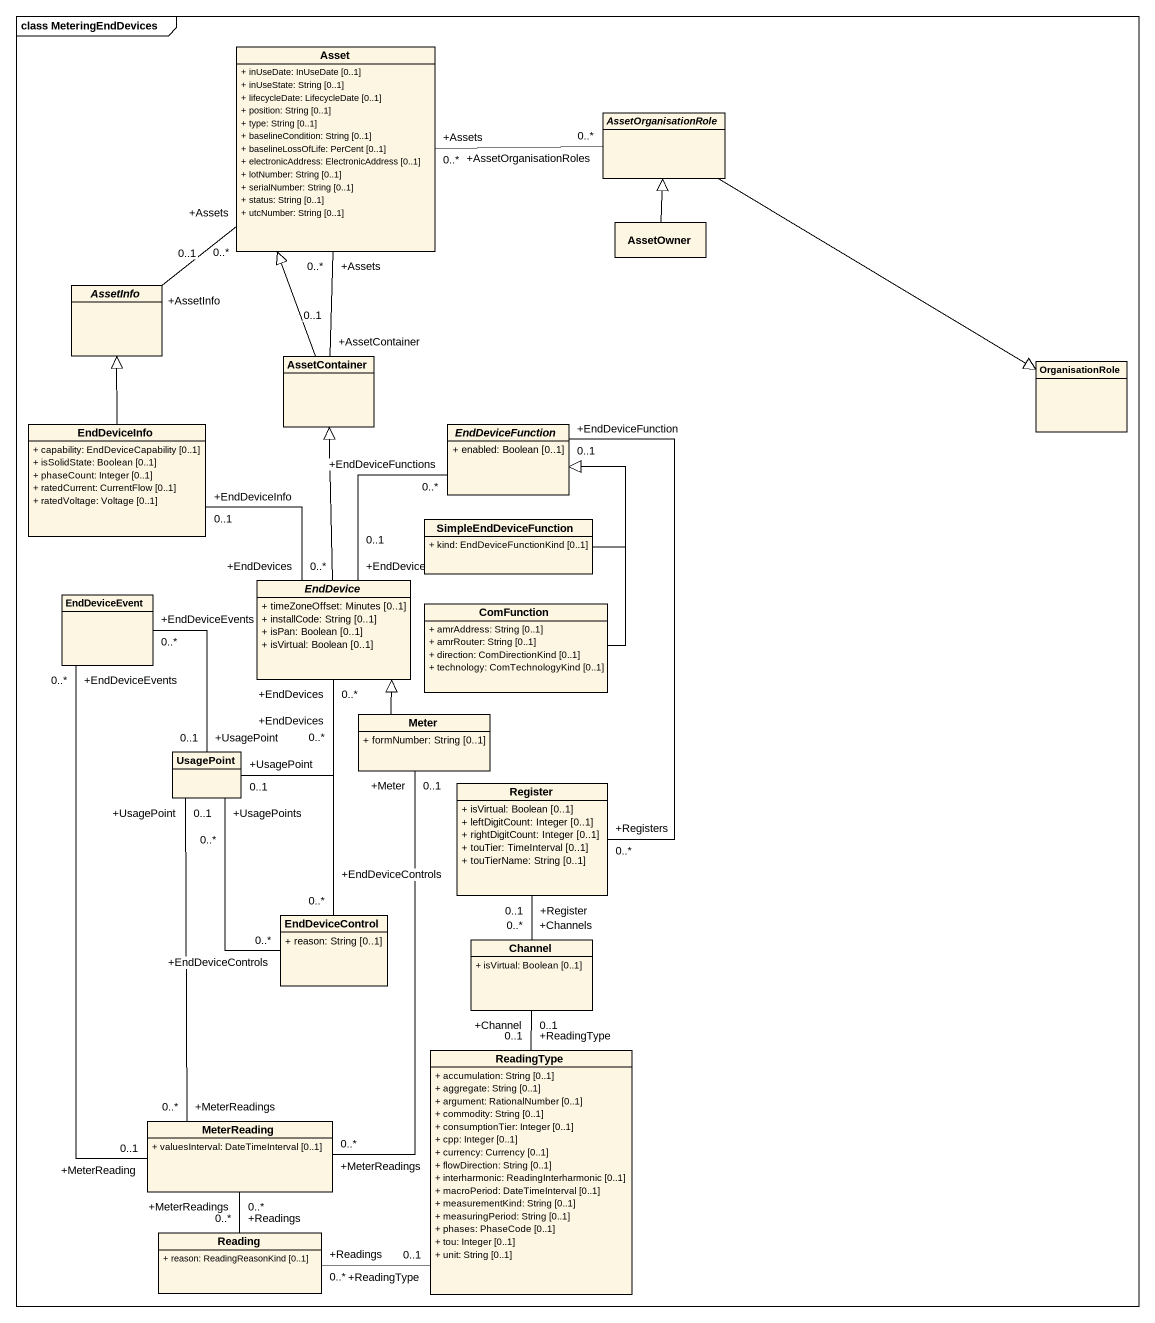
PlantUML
@startuml
mainframe class MeteringEndDevices
hide circle
hide empty members
skinparam classAttributeIconSize 0
class Asset {
  + inUseDate: InUseDate [0..1]
  + inUseState: String [0..1]
  + lifecycleDate: LifecycleDate [0..1]
  + position: String [0..1]
  + type: String [0..1]
  + baselineCondition: String [0..1]
  + baselineLossOfLife: PerCent [0..1]
  + electronicAddress: ElectronicAddress [0..1]
  + lotNumber: String [0..1]
  + serialNumber: String [0..1]
  + status: String [0..1]
  + utcNumber: String [0..1]
}
abstract class AssetOrganisationRole
class AssetOwner
abstract class AssetInfo
class AssetContainer
class OrganisationRole
class EndDeviceInfo {
  + capability: EndDeviceCapability [0..1]
  + isSolidState: Boolean [0..1]
  + phaseCount: Integer [0..1]
  + ratedCurrent: CurrentFlow [0..1]
  + ratedVoltage: Voltage [0..1]
}
abstract class EndDeviceFunction {
  + enabled: Boolean [0..1]
}
class SimpleEndDeviceFunction {
  + kind: EndDeviceFunctionKind [0..1]
}
class EndDeviceEvent
abstract class EndDevice {
  + timeZoneOffset: Minutes [0..1]
  + installCode: String [0..1]
  + isPan: Boolean [0..1]
  + isVirtual: Boolean [0..1]
}
class ComFunction {
  + amrAddress: String [0..1]
  + amrRouter: String [0..1]
  + direction: ComDirectionKind [0..1]
  + technology: ComTechnologyKind [0..1]
}
class UsagePoint
class Meter {
  + formNumber: String [0..1]
}
class Register {
  + isVirtual: Boolean [0..1]
  + leftDigitCount: Integer [0..1]
  + rightDigitCount: Integer [0..1]
  + touTier: TimeInterval [0..1]
  + touTierName: String [0..1]
}
class EndDeviceControl {
  + reason: String [0..1]
}
class Channel {
  + isVirtual: Boolean [0..1]
}
class ReadingType {
  + accumulation: String [0..1]
  + aggregate: String [0..1]
  + argument: RationalNumber [0..1]
  + commodity: String [0..1]
  + consumptionTier: Integer [0..1]
  + cpp: Integer [0..1]
  + currency: Currency [0..1]
  + flowDirection: String [0..1]
  + interharmonic: ReadingInterharmonic [0..1]
  + macroPeriod: DateTimeInterval [0..1]
  + measurementKind: String [0..1]
  + measuringPeriod: String [0..1]
  + phases: PhaseCode [0..1]
  + tou: Integer [0..1]
  + unit: String [0..1]
}
class MeterReading {
  + valuesInterval: DateTimeInterval [0..1]
}
class Reading {
  + reason: ReadingReasonKind [0..1]
}
Asset "+Assets\n0..*" -right- "+AssetOrganisationRoles\n0..*" AssetOrganisationRole
Asset "+Assets\n0..*" -- "+AssetInfo\n0..1" AssetInfo
Asset "+Assets\n0..*" -- "+AssetContainer\n0..1" AssetContainer
AssetOrganisationRole --|> OrganisationRole
AssetOwner -up-|> AssetOrganisationRole
AssetContainer -up-|> Asset
EndDeviceInfo -up-|> AssetInfo
SimpleEndDeviceFunction -up-|> EndDeviceFunction
EndDeviceEvent "+EndDeviceEvents\n0..*" -- "+UsagePoint\n0..1" UsagePoint
EndDevice -up-|> AssetContainer
EndDevice "+EndDevices\n0..*" -up- "+EndDeviceInfo\n0..1" EndDeviceInfo
EndDevice "+EndDevice\n0..1" -up- "+EndDeviceFunctions\n0..*" EndDeviceFunction
ComFunction -up-|> EndDeviceFunction
UsagePoint "+UsagePoint\n0..1" -up- "+EndDevices\n0..*" EndDevice
Meter -up-|> EndDevice
Meter "+Meter\n0..1" -- "+MeterReadings\n0..*" MeterReading
Register "+Registers\n0..*" -up- "+EndDeviceFunction\n0..1" EndDeviceFunction
Register "+Register\n0..1" -- "+Channels\n0..*" Channel
EndDeviceControl "+EndDeviceControls\n0..*" -up- "+EndDevices\n0..*" EndDevice
EndDeviceControl "+EndDeviceControls\n0..*" -up- "+UsagePoints\n0..*" UsagePoint
ReadingType "+ReadingType\n0..1" -up- "+Channel\n0..1" Channel
MeterReading "+MeterReading\n0..1" -up- "+EndDeviceEvents\n0..*" EndDeviceEvent
MeterReading "+MeterReadings\n0..*" -up- "+UsagePoint\n0..1" UsagePoint
Reading "+Readings\n0..*" -right- "+ReadingType\n0..1" ReadingType
Reading "+Readings\n0..*" -up- "+MeterReadings\n0..*" MeterReading
@enduml
